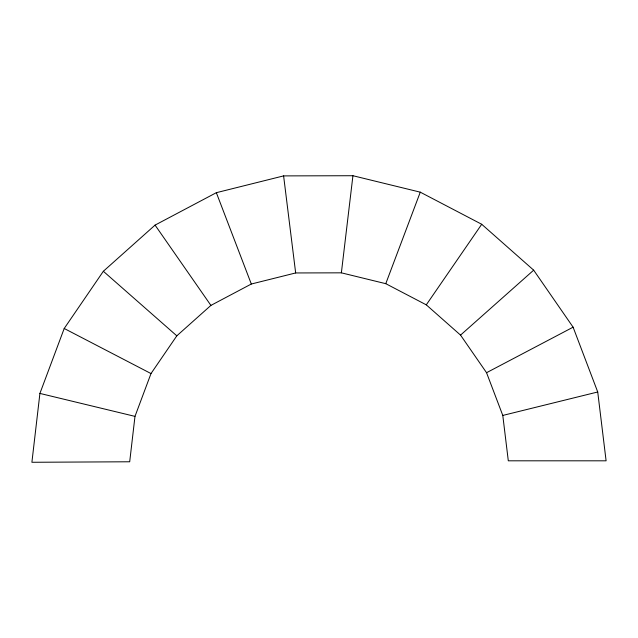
<?xml version="1.0" encoding="UTF-8"?>
<svg xmlns="http://www.w3.org/2000/svg" width="638" height="638" viewBox="0 0 638 638"><rect width="100%" height="100%" fill="white"/><g stroke="black" fill="none" stroke-linecap="round" stroke-linejoin="round"><path stroke-width="0.96" d="M39.915 393.423L31.9 462.279L129.697 461.776L134.985 416.375L150.999 373.565L176.814 335.835L210.907 305.403L251.316 284.022L295.665 272.952L341.37 272.833L385.775 283.679L426.288 304.844L460.54 335.109L486.547 372.704L502.784 415.434L508.303 460.811L606.1 460.811L597.726 391.987L573.107 327.182L533.671 270.169L481.714 224.273L420.275 192.166L352.934 175.721L283.607 175.897L216.346 192.684L155.066 225.11L103.348 271.278L64.207 328.49L39.915 393.423L134.985 416.375M341.37 272.833L352.934 175.721M385.775 283.679L420.275 192.166M426.288 304.844L481.714 224.273M460.54 335.109L533.671 270.169M486.547 372.704L573.107 327.182M502.784 415.434L597.726 391.987M64.207 328.49L150.999 373.565M103.348 271.278L176.814 335.835M155.066 225.11L210.907 305.403M216.346 192.684L251.316 284.022M283.607 175.897L295.665 272.952"/></g></svg>
